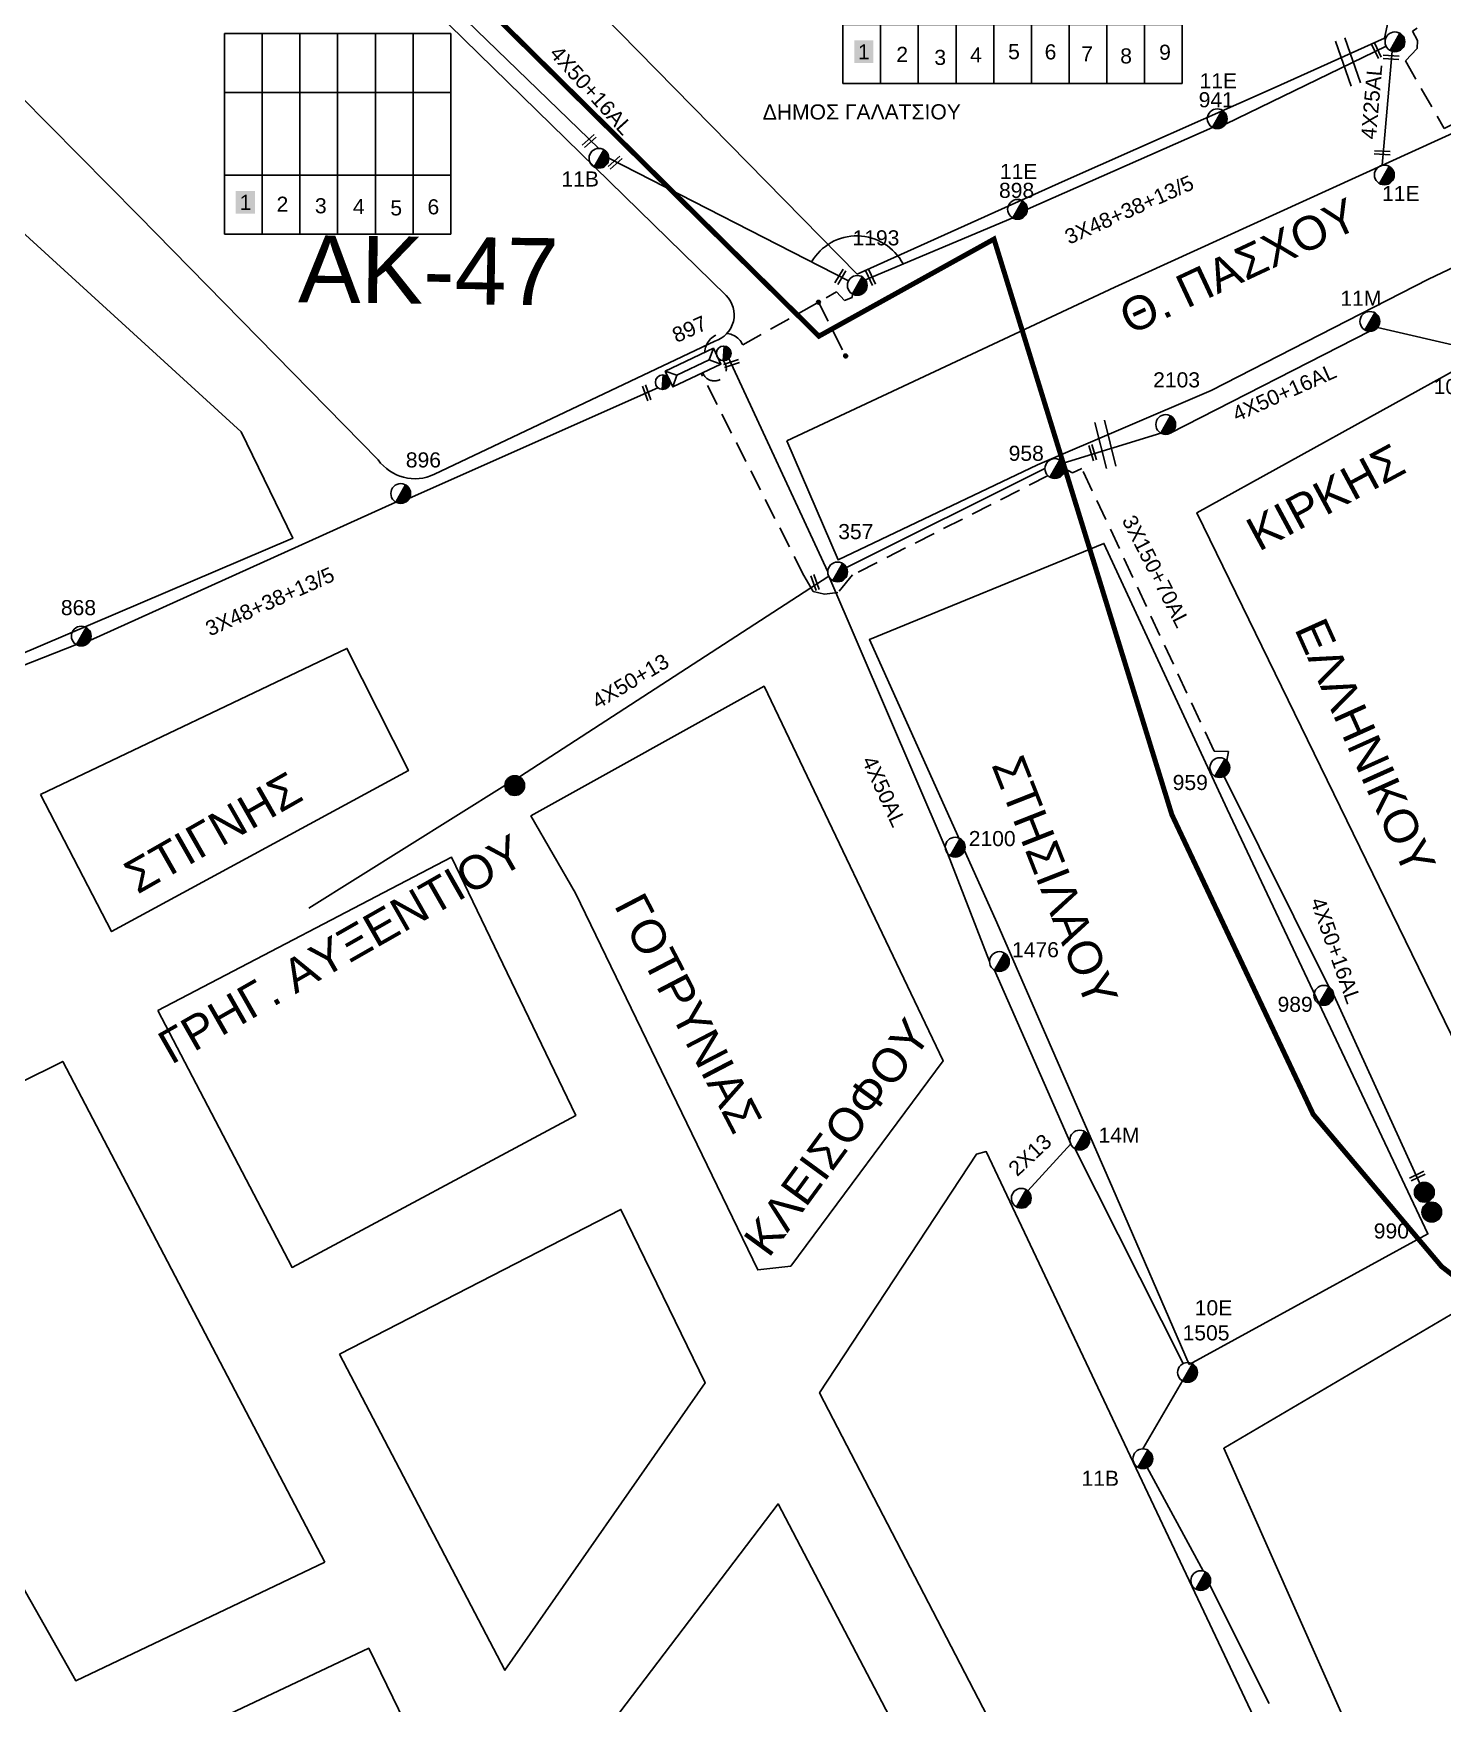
# Model space of a CAD drawing. Header units: millimetres. Extents: x 7657 to 9078, y 851 to 1875.
# Drawn here: x 8397.5 to 8565.7, y 1530.4 to 1729.6 of the extents above; entities that cross this region are included whole.
import ezdxf
from ezdxf.enums import TextEntityAlignment as Align

# ---------------------------------------------------------------- set-up
doc = ezdxf.new("R2010")
doc.units = ezdxf.units.MM
doc.linetypes.add('ACAD_ISO08W100', pattern=[36, 24, -3, 6, -3])
doc.linetypes.add('DASHED', pattern=[19.05, 12.7, -6.35])
for name, color, linetype in [('Eπιγραφές - Σχήματα', 7, 'Continuous'), ('Άγνωστα', 7, 'Continuous'), ('Ασφαλειοκιβώτια Χ.Τ 6 αναχωρήσεων', 7, 'Continuous'), ('Ασφαλειοκιβώτια Χ.Τ 9 αναχωρήσεων', 7, 'Continuous'), ('Γέφυρες Εναέριου Δικτύου', 7, 'Continuous'), ('Γυμνά εναέρια ΧΤ (3Φ)   4x50AL', 7, 'Continuous'), ('Γυμνά εναέρια ΧΤ και ΦΟΠ (3Φ)   4x50+16AL', 7, 'Continuous'), ('Εναέρια παροχή ΧΤ 4x25', 7, 'SYN_LINE'), ('Καλώδια ΧΤ   3x150+70AL', 7, 'DASHED'), ('Καλώδια ΧΤ   3x150AL+50XLPE', 7, 'DASHED'), ('Μηχανική τομή', 7, 'Continuous'), ('Στύλος Ξύλινος', 7, 'Continuous'), ('Στύλος Ξύλινος @ 1', 7, 'Continuous'), ('Στύλος ΦΜ', 7, 'Continuous'), ('Στύλος ΦΜ @ 1', 7, 'Continuous'), ('Συνδέσεις', 7, 'Continuous'), ('Τομή', 7, 'Continuous'), ('Υποσταθμός εναέριος 2 στύλων', 7, 'Continuous'), ('Υποσταθμός πόλεως', 7, 'Continuous'), ('Υπόβαθρο ΔΕΗ', 7, 'Continuous')]:
    doc.layers.add(name, color=color, linetype=linetype)
doc.styles.get("Standard").update_dxf_attribs({"font": 'ARIAL.TTF'})
doc.linetypes.add('SYN_LINE', pattern='A,0.5,-0.0001,["/\\/\\/\\/",Standard,S=0.1,R=0,X=0,Y=-0.05],-0.25', length=0.7501)

# ---------------------------------------------------------------- blocks, each defined once
blk = doc.blocks.new('ΥΠΑΡΧΩΝ ΤΣΙΜΕΝΤΕΝΙΟΣ ΣΤΥΛΟΣ')
at = {"layer": 'Στύλος ΦΜ'}
blk.add_hatch(color=7, dxfattribs=at).paths.add_polyline_path([(-1.29, -2.28, 0.574793), (2.62, 0, 0.268822), (1.3, 2.27)])
at = {"layer": 'Στύλος ΦΜ', "color": 7}
blk.add_line((-1.29, -2.28), (1.3, 2.27), dxfattribs=at)
blk.add_circle((0, 0), 2.62, dxfattribs=at)
at = {"layer": 'Στύλος ΦΜ', "flags": 4}
for tag, p in [('ΑΡΙΘΜΟΣ', (-4.68, 8.05)), ('ΤΥΠΟΣ', (-4.91, 3.03))]:
    blk.add_attdef(tag, p, '', height=4, dxfattribs=at)
blk = doc.blocks.new('ΥΠΑΡΧΩΝ ΞΥΛΙΝΟΣ ΣΤΥΛΟΣ')
at = {"layer": 'Στύλος Ξύλινος'}
h = blk.add_hatch(color=7, dxfattribs=at)
h.paths.add_polyline_path([(-2.62, 0, 0.270008), (-1.29, -2.28), (1.3, 2.27, 0.576266)])
h.paths.add_polyline_path([(-1.29, -2.28, 0.574793), (2.62, 0, 0.268822), (1.3, 2.27)])
at = {"layer": 'Στύλος Ξύλινος', "color": 7}
blk.add_line((-1.29, -2.28), (1.3, 2.27), dxfattribs=at)
blk.add_circle((0, 0), 2.62, dxfattribs=at)
at = {"layer": 'Στύλος Ξύλινος', "flags": 4}
for tag, p in [('ΑΡΙΘΜΟΣ', (-4.91, 8.6)), ('ΤΥΠΟΣ', (-4.85, 3.39))]:
    blk.add_attdef(tag, p, '', height=4, dxfattribs=at)
blk = doc.blocks.new('ΥΠΟΣΤΑΘΜΟΣ ΕΝΑΕΡΙΟΣ ΕΠΙ 2 ΣΤΥΛΩΝ')
at = {"layer": 'Υποσταθμός εναέριος 2 στύλων', "linetype": 'Continuous'}
for points in [[(-11.97, -2.11, 0.574793), (-8.45, -0.07, 0.268822), (-9.64, 1.98)], [(9.68, -2.15, 0.574793), (13.19, -0.1, 0.268822), (12.01, 1.95)]]:
    blk.add_hatch(color=256, dxfattribs=at).paths.add_polyline_path(points)
for p, q in [((-11.97, -2.11), (-9.64, 1.98)), ((9.68, -2.15), (12.01, 1.95))]:
    blk.add_line(p, q, dxfattribs=at)
for centre in [(-10.81, -0.07), (10.84, -0.1)]:
    blk.add_circle(centre, 2.36, dxfattribs=at)
at = {"layer": 'Υποσταθμός πόλεως', "linetype": 'Continuous', "ltscale": 40}
blk.add_lwpolyline([(-8.57, 2.82), (8.57, 2.82), (8.57, -2.82), (-8.57, -2.82)], close=True, dxfattribs=at)
for points in [[(-5.75, 0), (-8.57, 2.82)], [(-8.57, -2.82), (-5.75, 0)], [(-5.75, 0), (5.75, 0)], [(5.75, 0), (8.57, 2.82)], [(8.57, -2.82), (5.75, 0)]]:
    blk.add_lwpolyline(points, dxfattribs=at)
at = {"layer": 'Υποσταθμός εναέριος 2 στύλων', "ltscale": 40, "flags": 1}
for tag, p in [('ΜΕΤΑΣΧΗΜΑΤΙΣΜΟΣ', (14.09, 2.51)), ('ΙΣΧΥΣ', (14.07, -0.28)), ('ΑΡΙΘΜΟΣ', (14.19, -3))]:
    blk.add_attdef(tag, p, '', height=1.8, dxfattribs=at)
blk = doc.blocks.new('ΜΗΧΑΝΙΚΗ ΤΟΜΗ')
at = {"layer": 'Μηχανική τομή', "ltscale": 40}
for p, q in [((-1.89, 0.78), (1.89, 0.78)), ((1.89, 0), (-1.89, 0))]:
    blk.add_line(p, q, dxfattribs=at)
blk = doc.blocks.new('ΤΟΜΗ')
at = {"layer": 'Τομή', "ltscale": 40}
for p, q in [((-5.68, 0), (5.68, 0)), ((5.68, -2.33), (-5.68, -2.33))]:
    blk.add_line(p, q, dxfattribs=at)
blk = doc.blocks.new('ΑΣΦΑΛΕΙΟΚΙΒΩΤΙΟ ΥΠΟΣΤΑΘΜΟΥ 6 ΑΝΑΧΩΡΗΣΕΩΝ')
at = {"layer": 'Ασφαλειοκιβώτια Χ.Τ 6 αναχωρήσεων', "ltscale": 40}
for p, q in [((-23.91, 27), (23.91, 27)), ((-9.83, 27), (-9.83, -27)), ((9.83, 27), (9.83, -27)), ((-23.91, 18), (23.91, 18)), ((-23.91, 9), (23.91, 9)), ((-23.91, 0), (23.91, 0)), ((-23.91, -9), (23.91, -9)), ((-23.91, -18), (23.91, -18))]:
    blk.add_line(p, q, dxfattribs=at)
at = {"layer": 'Ασφαλειοκιβώτια Χ.Τ 6 αναχωρήσεων'}
blk.add_lwpolyline([(-23.91, -27), (23.91, -27), (23.91, 27), (-23.91, 27)], close=True, dxfattribs=at)
for s, p in [('1', (-18.15, 23.4)), ('2', (-18.6, 14.58)), ('3', (-18.97, 5.42)), ('4', (-19.17, -3.64)), ('5', (-19.48, -12.57)), ('6', (-19.22, -21.43))]:
    blk.add_text(s, height=3.6, rotation=270, dxfattribs=at).set_placement(p)
at = {"layer": 'Ασφαλειοκιβώτια Χ.Τ 6 αναχωρήσεων', "ltscale": 40}
for tag, height, p in [('ΟΝΟΜΑ', 5, (-0.27, 31.68)), ('ΚΕΙΜΕΝΟ 1', 2, (16.95, 22.41)), ('ΚΕΙΜΕΝΟ 2', 2, (16.95, 13.71)), ('ΚΕΙΜΕΝΟ 3', 2, (16.95, 4.31)), ('ΚΕΙΜΕΝΟ 4', 2, (16.95, -4.67)), ('ΚΕΙΜΕΝΟ 5', 2, (16.95, -13.51)), ('ΚΕΙΜΕΝΟ 6', 2, (16.95, -22.43)), ('ΣΧ', 2, (-0.21, -29.21))]:
    blk.add_attdef(tag, text='', height=height, dxfattribs=at).set_placement(p, align=Align.MIDDLE_CENTER)
blk = doc.blocks.new('_ΣΥΝΔΕΣΗ')
at = {"layer": 'Συνδέσεις', "linetype": 'SYN_LINE', "ltscale": 40}
blk.add_hatch(color=256, dxfattribs=at).paths.add_polyline_path([(0.5, -0.01, 1), (-0.5, -0.01, 1)])
at = {"layer": 'Συνδέσεις'}
blk.add_circle((0, -0.01), 0.5, dxfattribs=at)
blk = doc.blocks.new('ΑΣΦΑΛΕΙΟΚΙΒΩΤΙΟ ΥΠΟΣΤΑΘΜΟΥ 9 ΑΝΑΧΩΡΗΣΕΩΝ')
at = {"layer": 'Ασφαλειοκιβώτια Χ.Τ 9 αναχωρήσεων', "ltscale": 40}
for p, q in [((-23.8, 40.36), (24.02, 40.36)), ((-9.72, 40.36), (-9.72, -40.64)), ((9.94, 40.36), (9.94, -40.64)), ((-23.8, 31.36), (24.02, 31.36)), ((-23.8, 22.36), (24.02, 22.36)), ((-23.8, 13.36), (24.02, 13.36)), ((-23.8, 4.36), (24.02, 4.36)), ((-23.8, -4.64), (24.02, -4.64)), ((-23.8, -13.64), (24.02, -13.64)), ((-23.8, -22.64), (24.02, -22.64)), ((-23.8, -31.64), (24.02, -31.64))]:
    blk.add_line(p, q, dxfattribs=at)
at = {"layer": 'Ασφαλειοκιβώτια Χ.Τ 9 αναχωρήσεων'}
blk.add_lwpolyline([(-23.8, -40.64), (24.02, -40.64), (24.02, 40.36), (-23.8, 40.36)], close=True, dxfattribs=at)
for s, p in [('1', (-18.04, 36.75)), ('2', (-18.65, 27.6)), ('3', (-19.37, 18.53)), ('4', (-18.78, 10)), ('5', (-18, 0.93)), ('6', (-18.05, -7.79)), ('7', (-18.54, -16.51)), ('8', (-19.02, -25.82)), ('9', (-18.14, -35.11))]:
    blk.add_text(s, height=3.6, rotation=270, dxfattribs=at).set_placement(p)
at = {"layer": 'Ασφαλειοκιβώτια Χ.Τ 9 αναχωρήσεων', "ltscale": 40}
for tag, height, p in [('ΟΝΟΜΑ', 5, (-0.16, 44.31)), ('ΚΕΙΜΕΝΟ 1', 2, (17.06, 35.59)), ('ΚΕΙΜΕΝΟ 2', 2, (17.06, 26.88)), ('ΚΕΙΜΕΝΟ 3', 2, (17.06, 17.69)), ('ΚΕΙΜΕΝΟ 4', 2, (17.06, 8.71)), ('ΚΕΙΜΕΝΟ 5', 2, (17.06, -0.13)), ('ΚΕΙΜΕΝΟ 6', 2, (17.06, -9.05)), ('ΚΕΙΜΕΝΟ 7', 2, (17.06, -18.13)), ('ΚΕΙΜΕΝΟ 8', 2, (17.06, -26.85)), ('ΚΕΙΜΕΝΟ 9', 2, (17.06, -35.99)), ('ΣΧ', 2, (-0.1, -42.64))]:
    blk.add_attdef(tag, text='', height=height, dxfattribs=at).set_placement(p, align=Align.MIDDLE_CENTER)

msp = doc.modelspace()

# ---------------------------------------------------------------- hatches: boundary and pattern name
at = {"layer": 'Ασφαλειοκιβώτια Χ.Τ 6 αναχωρήσεων'}
h = msp.add_hatch(color=30, dxfattribs=at)
h.dxf.hatch_style = 1
h.paths.add_polyline_path([(8421.69, 1708.1), (8423.99, 1708.1), (8423.99, 1710.81), (8421.69, 1710.81)])
h = msp.add_hatch(color=85, dxfattribs=at)
h.dxf.hatch_style = 1
h.paths.add_polyline_path([(8421.69, 1708.1), (8423.99, 1708.1), (8423.99, 1710.81), (8421.69, 1710.81)])
h = msp.add_hatch(color=151, dxfattribs=at)
h.dxf.hatch_style = 1
h.paths.add_polyline_path([(8421.69, 1708.1), (8423.99, 1708.1), (8423.99, 1710.81), (8421.69, 1710.81)])
h = msp.add_hatch(color=27, dxfattribs=at)
h.dxf.hatch_style = 1
h.paths.add_polyline_path([(8421.69, 1708.1), (8423.99, 1708.1), (8423.99, 1710.81), (8421.69, 1710.81)])
h = msp.add_hatch(color=6, dxfattribs=at)
h.dxf.hatch_style = 1
h.paths.add_polyline_path([(8421.69, 1708.1), (8423.99, 1708.1), (8423.99, 1710.81), (8421.69, 1710.81)])
at = {"layer": 'Ασφαλειοκιβώτια Χ.Τ 9 αναχωρήσεων'}
h = msp.add_hatch(color=151, dxfattribs=at)
h.dxf.hatch_style = 1
h.paths.add_polyline_path([(8495.46, 1726.05), (8497.76, 1726.05), (8497.76, 1728.76), (8495.46, 1728.76)])
h = msp.add_hatch(color=6, dxfattribs=at)
h.dxf.hatch_style = 1
h.paths.add_polyline_path([(8495.46, 1726.05), (8497.76, 1726.05), (8497.76, 1728.76), (8495.46, 1728.76)])
h = msp.add_hatch(color=5, dxfattribs=at)
h.dxf.hatch_style = 1
h.paths.add_polyline_path([(8495.46, 1726.05), (8497.76, 1726.05), (8497.76, 1728.76), (8495.46, 1728.76)])
h = msp.add_hatch(color=27, dxfattribs=at)
h.dxf.hatch_style = 1
h.paths.add_polyline_path([(8495.46, 1726.05), (8497.76, 1726.05), (8497.76, 1728.76), (8495.46, 1728.76)])
h = msp.add_hatch(color=85, dxfattribs=at)
h.dxf.hatch_style = 1
h.paths.add_polyline_path([(8495.46, 1726.05), (8497.76, 1726.05), (8497.76, 1728.76), (8495.46, 1728.76)])
h = msp.add_hatch(color=2, dxfattribs=at)
h.dxf.hatch_style = 1
h.paths.add_polyline_path([(8495.46, 1726.05), (8497.76, 1726.05), (8497.76, 1728.76), (8495.46, 1728.76)])

# ---------------------------------------------------------------- linework, layer by layer
at = {"layer": 'Άγνωστα', "color": 30, "ltscale": 0.2}
for points in [[(8539.76, 1718.77), (8558.91, 1728.08)], [(8516.13, 1708.61), (8538.19, 1718.39)], [(8496.8, 1700.21), (8514.37, 1707.59)]]:
    msp.add_lwpolyline(points, dxfattribs=at)
at = {"layer": 'Άγνωστα', "color": 30, "linetype": 'DASHED', "ltscale": 0.2}
for points in [[(8482.17, 1692.43), (8493.37, 1698.75), (8494.31, 1697.74), (8495.21, 1698.1), (8495.25, 1698.51)], [(8491.2, 1697.52), (8494.44, 1691.12)]]:
    msp.add_lwpolyline(points, dxfattribs=at)
at = {"layer": 'Άγνωστα', "color": 0, "ltscale": 0.2}
for points in [[(8442.4, 1674.15), (8472.05, 1687.33)], [(8404.29, 1657.16), (8440.78, 1673.69)], [(8455.55, 1640.9), (8492.42, 1664.86)], [(8380.32, 1647.91), (8402.67, 1656.68)], [(8430.42, 1625.24), (8453.79, 1639.87)]]:
    msp.add_lwpolyline(points, dxfattribs=at)
at = {"layer": 'Άγνωστα', "color": 6, "ltscale": 0.2}
msp.add_lwpolyline([(8521.29, 1597.12), (8516.19, 1591.51)], dxfattribs=at)
at = {"layer": 'Άγνωστα', "color": 30, "linetype": 'DASHED', "ltscale": 0.2}
msp.add_arc((8480, 1691.47), 2.37, 23.8664, 178.1981, dxfattribs=at)
at = {"layer": 'Γέφυρες Εναέριου Δικτύου'}
msp.add_lwpolyline([(8490.37, 1702.33, -0.592151), (8501.29, 1702.09, -1331.68539)], format="xyb", dxfattribs=at)
at = {"layer": 'Γυμνά εναέρια ΧΤ (3Φ)   4x50AL', "color": 6, "ltscale": 0.2}
for points in [[(8480.51, 1690.81), (8492.3, 1665.36)], [(8492.42, 1664.86), (8506.33, 1632.53)], [(8506.33, 1632.53), (8511.61, 1618.88)], [(8512.21, 1617.86), (8521.29, 1597.12)], [(8521.79, 1596.57), (8534.7, 1570.92)], [(8534.65, 1568.85), (8529.9, 1560.75)], [(8530.4, 1558.51), (8537.08, 1546.18)], [(8537.87, 1544.55), (8544.96, 1530.36)]]:
    msp.add_lwpolyline(points, dxfattribs=at)
at = {"layer": 'Γυμνά εναέρια ΧΤ και ΦΟΠ (3Φ)   4x50+16AL', "color": 30, "ltscale": 0.2}
for points in [[(8440.69, 1739.39), (8465.01, 1715.88)], [(8466.18, 1714.7), (8494.78, 1700.07)]]:
    msp.add_lwpolyline(points, dxfattribs=at)
at = {"layer": 'Γυμνά εναέρια ΧΤ και ΦΟΠ (3Φ)   4x50+16AL', "color": 2, "ltscale": 0.2}
for points in [[(8556.98, 1694.06), (8533.17, 1681.89)], [(8568.38, 1692.09), (8557.89, 1694.5)], [(8532.05, 1681.91), (8520.41, 1678.32)]]:
    msp.add_lwpolyline(points, dxfattribs=at)
at = {"layer": 'Γυμνά εναέρια ΧΤ και ΦΟΠ (3Φ)   4x50+16AL', "color": 6, "ltscale": 0.2}
msp.add_lwpolyline([(8518.22, 1677.69), (8494.54, 1665.89)], dxfattribs=at)
at = {"layer": 'Γυμνά εναέρια ΧΤ και ΦΟΠ (3Φ)   4x50+16AL', "color": 85, "ltscale": 0.2}
for points in [[(8552.08, 1615.87), (8539.6, 1640.95)], [(8562.94, 1592.41), (8552.67, 1614.85)]]:
    msp.add_lwpolyline(points, dxfattribs=at)
at = {"layer": 'Εναέρια παροχή ΧΤ 4x25', "color": 151, "linetype": 'Continuous', "ltscale": 0.2}
msp.add_lwpolyline([(8559.64, 1727.46), (8558.46, 1713.86)], dxfattribs=at)
at = {"layer": 'Καλώδια ΧΤ   3x150+70AL', "color": 85, "ltscale": 0.2}
for points in [[(8518.59, 1676.84), (8495.28, 1665.01), (8493.51, 1662.89), (8491.92, 1662.71), (8490.56, 1663.02), (8489.45, 1664.94), (8477.22, 1689.04)], [(8539.9, 1642.85), (8540.13, 1643.95), (8538.39, 1643.98), (8522.63, 1677.7), (8521.52, 1677.17), (8520.57, 1677.69)]]:
    msp.add_lwpolyline(points, dxfattribs=at)
msp.add_arc((8478.77, 1689.58), 1.44, 198.128, 42.5849, dxfattribs=at)
at = {"layer": 'Καλώδια ΧΤ   3x150AL+50XLPE', "color": 2, "ltscale": 0.2}
msp.add_lwpolyline([(8572.23, 1736.42), (8562.06, 1729.85), (8562.65, 1728.75), (8562.63, 1727.78), (8561.23, 1726.34), (8565.83, 1718.26), (8569.06, 1719.8), (8583.31, 1713.35), (8584.29, 1710.49), (8585.3, 1710.24), (8584.75, 1708.82)], dxfattribs=at)
at = {"layer": 'Υπόβαθρο ΔΕΗ', "color": 1, "linetype": 'ACAD_ISO08W100', "ltscale": 0.4, "const_width": 0.6, "flags": 128}
msp.add_lwpolyline([(8282.52, 1743.31), (8382.91, 1799.35), (8384.97, 1798.86), (8426.02, 1757.92), (8491.26, 1693.48), (8512.14, 1705.06), (8533.36, 1636.4), (8550.22, 1600.66), (8565.53, 1582.51), (8583.11, 1568.8), (8608.29, 1550.66), (8596.12, 1477.76), (8631.51, 1425.84), (8641.14, 1419.18), (8666.37, 1417.22), (8692.34, 1412.98), (8718.45, 1404.44), (8740.41, 1394.67), (8764.37, 1383.62), (8795.6, 1366.9), (8812.52, 1355.17), (8826.52, 1342.5)], dxfattribs=at)
at = {"layer": 'Υπόβαθρο ΔΕΗ', "ltscale": 0.2}
msp.add_lwpolyline([(8349.25, 1779.21), (8377.75, 1792.38, -0.267284), (8384.56, 1791.76), (8480.17, 1698.34, -0.572406), (8478.82, 1692.9), (8445.38, 1677, -0.363435), (8438.67, 1678.73), (8410.08, 1707.86), (8378.17, 1740.13), (8360.79, 1757.36), (8347.78, 1770.37, -0.436583), (8349.25, 1779.21, 30.578952)], format="xyb", dxfattribs=at)
for points in [[(8495.83, 1700.89), (8520.63, 1712.03), (8545.56, 1723.11), (8558.71, 1729.04), (8560.25, 1736.09), (8539.52, 1757.51), (8530.59, 1766.86), (8462.76, 1739.84), (8463.12, 1734.19), (8495.83, 1700.89)], [(8358.15, 1705.61), (8380.98, 1719.82), (8422.33, 1682.08), (8428.49, 1669.38), (8389.4, 1652.71), (8358.15, 1705.61)], [(8487.44, 1680.98), (8493.54, 1666.78), (8517.35, 1678.14), (8538.04, 1687.01), (8563.99, 1700.27), (8583.16, 1709.38), (8581.64, 1712.57), (8568.73, 1718.54), (8526.54, 1699.34), (8487.44, 1680.98)], [(8575.98, 1591.1), (8588.81, 1598.77), (8608.19, 1613.66), (8583, 1663.27), (8569.16, 1690.53), (8536.34, 1672.39), (8575.98, 1591.1)], [(8535.41, 1570.81), (8563.9, 1586.38), (8539.97, 1637.04), (8525.26, 1668.76), (8497.28, 1657.28), (8512.47, 1623.55), (8526.33, 1591.8), (8535.41, 1570.81)], [(8398.4, 1638.8), (8434.94, 1656.23), (8442.29, 1641.65), (8406.86, 1622.46), (8398.4, 1638.8)], [(8487.92, 1582.56), (8506.07, 1607.05), (8484.71, 1651.71), (8456.9, 1636.25), (8462.21, 1627.05), (8483.95, 1582.1), (8487.92, 1582.56)], [(8412.38, 1613.04), (8447.41, 1631.34), (8462.25, 1600.53), (8428.41, 1582.39), (8412.38, 1613.04)], [(8432.32, 1547.25), (8402.6, 1533.09), (8369.61, 1591.37), (8401.04, 1606.96), (8432.32, 1547.25)], [(8520.55, 1511.13), (8544.89, 1525.04), (8511.21, 1596.21), (8510.04, 1595.91), (8491.34, 1567.45), (8520.55, 1511.13)], [(8434.07, 1572.05), (8467.64, 1589.31), (8477.68, 1568.62), (8453.8, 1534.35), (8434.07, 1572.05)], [(8571.25, 1489.42), (8539.55, 1560.83), (8568.62, 1577.93), (8577.71, 1560.76), (8588.57, 1538.64), (8571.25, 1489.42)], [(8461.46, 1521.4), (8486.39, 1554.19), (8511.6, 1506.04), (8479.92, 1487.23), (8461.46, 1521.4)], [(8362.94, 1481.76), (8354.18, 1497.61), (8437.55, 1536.96), (8449.65, 1512.13)]]:
    msp.add_lwpolyline(points, dxfattribs=at)

# ---------------------------------------------------------------- block references
at = {"layer": 'Ασφαλειοκιβώτια Χ.Τ 6 αναχωρήσεων', "xscale": 0.5, "yscale": 0.5, "zscale": 0.5, "rotation": 90}
msp.add_blockref('ΑΣΦΑΛΕΙΟΚΙΒΩΤΙΟ ΥΠΟΣΤΑΘΜΟΥ 6 ΑΝΑΧΩΡΗΣΕΩΝ', (8433.84, 1717.62), dxfattribs=at)
at = {"layer": 'Ασφαλειοκιβώτια Χ.Τ 9 αναχωρήσεων'}
ref = msp.add_blockref('ΑΣΦΑΛΕΙΟΚΙΒΩΤΙΟ ΥΠΟΣΤΑΘΜΟΥ 9 ΑΝΑΧΩΡΗΣΕΩΝ', (8514.29, 1735.52), dxfattribs=dict(at, xscale=0.5, yscale=0.5, zscale=0.5, rotation=90))
ref.add_attrib('ΚΕΙΜΕΝΟ 2', '22', dxfattribs={"ltscale": 40, "height": 1, "rotation": 90}).set_placement((8500.85, 1744.05), align=Align.MIDDLE_CENTER)
ref.add_attrib('ΚΕΙΜΕΝΟ 1', '283', dxfattribs={"ltscale": 40, "height": 1, "rotation": 90}).set_placement((8496.49, 1744.05), align=Align.MIDDLE_CENTER)
ref.add_attrib('ΚΕΙΜΕΝΟ 3', '121', dxfattribs={"ltscale": 40, "height": 1, "rotation": 90}).set_placement((8505.44, 1744.05), align=Align.MIDDLE_CENTER)
ref.add_attrib('ΚΕΙΜΕΝΟ 4', '77', dxfattribs={"ltscale": 40, "height": 1, "rotation": 90}).set_placement((8509.93, 1744.05), align=Align.MIDDLE_CENTER)
ref.add_attrib('ΚΕΙΜΕΝΟ 5', '47', dxfattribs={"ltscale": 40, "height": 1, "rotation": 90}).set_placement((8514.35, 1744.05), align=Align.MIDDLE_CENTER)
ref.add_attrib('ΚΕΙΜΕΝΟ 6', '102', dxfattribs={"ltscale": 40, "height": 1, "rotation": 90}).set_placement((8518.81, 1744.05), align=Align.MIDDLE_CENTER)
at = {"layer": 'Μηχανική τομή'}
for p, xscale, yscale, zscale, rotation in [((8557.94, 1727.61), 0.4999999999999997, 0.4999999999999997, 0.4999999999999997, 115.5256000198183), ((8559.52, 1726.94), 0.4999999999999997, 0.4999999999999997, 0.4999999999999997, 176.5305160902685), ((8463.98, 1716.6), 0.4999999999999996, 0.4999999999999996, 0.4999999999999996, 41.33114573219162), ((8558.47, 1715.55), 0.4999999999999997, 0.4999999999999997, 0.4999999999999997, 176.5305160902685), ((8467.07, 1714.04), 0.4999999999999996, 0.4999999999999996, 0.4999999999999996, 41.33114573219162), ((8493.98, 1700.45), 0.4999999999999997, 0.4999999999999997, 0.4999999999999997, 58.86284522627356), ((8497.61, 1700.55), 0.4999999999999997, 0.4999999999999997, 0.4999999999999997, 115.5256000198183), ((8480.77, 1690.4), 0.4999999999999994, 0.4999999999999994, 0.4999999999999994, 198.6957875255805), ((8470.88, 1686.77), 0.4999999999999996, 0.4999999999999996, 0.4999999999999996, 110.0538829800336), ((8523.73, 1679.52), 0.4999999999999998, 0.4999999999999998, 0.4999999999999998, 287.0170341268222), ((8490.97, 1664.16), 0.4999999999999994, 0.4999999999999994, 0.4999999999999994, 110.5773264335817), ((8562.57, 1593.47), 0.4999999999999998, 0.4999999999999998, 0.4999999999999998, 206.0977308512387)]:
    msp.add_blockref('ΜΗΧΑΝΙΚΗ ΤΟΜΗ', p, dxfattribs=dict(at, xscale=xscale, yscale=yscale, zscale=zscale, rotation=rotation))
at = {"layer": 'Στύλος Ξύλινος @ 1', "ltscale": 40, "xscale": 0.4499999999998181, "yscale": 0.4499999999998181, "zscale": 0.4499999999998181}
for p in [(8454.96, 1639.87), (8563.48, 1591.36)]:
    msp.add_blockref('ΥΠΑΡΧΩΝ ΞΥΛΙΝΟΣ ΣΤΥΛΟΣ', p, dxfattribs=at)
at = {"layer": 'Στύλος Ξύλινος @ 1', "ltscale": 40}
ref = msp.add_blockref('ΥΠΑΡΧΩΝ ΞΥΛΙΝΟΣ ΣΤΥΛΟΣ', (8564.37, 1589), dxfattribs=dict(at, xscale=0.4499999999998181, yscale=0.4499999999998181, zscale=0.4499999999998181))
ref.add_attrib('ΤΥΠΟΣ', '990', (8557.45, 1585.84), dxfattribs={"layer": 'Στύλος Ξύλινος', "height": 1.8, "flags": 4})
at = {"layer": 'Στύλος ΦΜ @ 1', "ltscale": 40}
ref = msp.add_blockref('ΥΠΑΡΧΩΝ ΤΣΙΜΕΝΤΕΝΙΟΣ ΣΤΥΛΟΣ', (8559.97, 1728.59), dxfattribs=dict(at, xscale=0.4499999999998181, yscale=0.4499999999998181, zscale=0.4499999999998181))
ref.add_attrib('ΤΥΠΟΣ', '942', (8553.81, 1730.79), dxfattribs={"layer": 'Στύλος ΦΜ', "height": 1.8, "flags": 4})
at = {"layer": 'Στύλος ΦΜ @ 1', "ltscale": 40, "xscale": 0.4499999999998181, "yscale": 0.4499999999998181, "zscale": 0.4499999999998181}
for p, values in [((8538.77, 1719.42), {'ΤΥΠΟΣ': '941', 'ΑΡΙΘΜΟΣ': '11E'}), ((8514.95, 1708.61), {'ΤΥΠΟΣ': '898', 'ΑΡΙΘΜΟΣ': '11E'})]:
    msp.add_blockref('ΥΠΑΡΧΩΝ ΤΣΙΜΕΝΤΕΝΙΟΣ ΣΤΥΛΟΣ', p, dxfattribs=at).add_auto_attribs(values)
at = {"layer": 'Στύλος ΦΜ @ 1', "ltscale": 40}
ref = msp.add_blockref('ΥΠΑΡΧΩΝ ΤΣΙΜΕΝΤΕΝΙΟΣ ΣΤΥΛΟΣ', (8465.01, 1714.7), dxfattribs=dict(at, xscale=0.4499999999998181, yscale=0.4499999999998181, zscale=0.4499999999998181))
ref.add_attrib('ΤΥΠΟΣ', '11B', (8460.54, 1711.33), dxfattribs={"layer": 'Στύλος ΦΜ', "height": 1.8, "flags": 4})
ref = msp.add_blockref('ΥΠΑΡΧΩΝ ΤΣΙΜΕΝΤΕΝΙΟΣ ΣΤΥΛΟΣ', (8558.71, 1712.71), dxfattribs=dict(at, xscale=0.4499999999998181, yscale=0.4499999999998181, zscale=0.4499999999998181))
ref.add_attrib('ΤΥΠΟΣ', '11E', (8558.44, 1709.59), dxfattribs={"layer": 'Στύλος ΦΜ', "height": 1.8, "flags": 4})
ref = msp.add_blockref('ΥΠΑΡΧΩΝ ΤΣΙΜΕΝΤΕΝΙΟΣ ΣΤΥΛΟΣ', (8495.83, 1699.54), dxfattribs=dict(at, xscale=0.4499999999998181, yscale=0.4499999999998181, zscale=0.4499999999998181))
ref.add_attrib('ΤΥΠΟΣ', '1193', (8495.26, 1704.31), dxfattribs={"layer": 'Στύλος ΦΜ', "height": 1.8, "flags": 4})
ref = msp.add_blockref('ΥΠΑΡΧΩΝ ΤΣΙΜΕΝΤΕΝΙΟΣ ΣΤΥΛΟΣ', (8556.98, 1695.24), dxfattribs=dict(at, xscale=0.4499999999998181, yscale=0.4499999999998181, zscale=0.4499999999998181))
ref.add_attrib('ΤΥΠΟΣ', '11M', (8553.47, 1697.1), dxfattribs={"layer": 'Στύλος ΦΜ', "height": 1.8, "flags": 4})
ref = msp.add_blockref('ΥΠΑΡΧΩΝ ΤΣΙΜΕΝΤΕΝΙΟΣ ΣΤΥΛΟΣ', (8569.41, 1691.51), dxfattribs=dict(at, xscale=0.4499999999998181, yscale=0.4499999999998181, zscale=0.4499999999998181))
ref.add_attrib('ΤΥΠΟΣ', '1009', (8564.59, 1686.57), dxfattribs={"layer": 'Στύλος ΦΜ', "height": 1.8, "flags": 4})
ref = msp.add_blockref('ΥΠΑΡΧΩΝ ΤΣΙΜΕΝΤΕΝΙΟΣ ΣΤΥΛΟΣ', (8532.63, 1682.94), dxfattribs=dict(at, xscale=0.4499999999998181, yscale=0.4499999999998181, zscale=0.4499999999998181))
ref.add_attrib('ΤΥΠΟΣ', '2103', (8531.13, 1687.37), dxfattribs={"layer": 'Στύλος ΦΜ', "height": 1.8, "flags": 4})
ref = msp.add_blockref('ΥΠΑΡΧΩΝ ΤΣΙΜΕΝΤΕΝΙΟΣ ΣΤΥΛΟΣ', (8441.36, 1674.71), dxfattribs=dict(at, xscale=0.4499999999998181, yscale=0.4499999999998181, zscale=0.4499999999998181))
ref.add_attrib('ΤΥΠΟΣ', '896', (8441.97, 1677.82), dxfattribs={"layer": 'Στύλος ΦΜ', "height": 1.8, "flags": 4})
ref = msp.add_blockref('ΥΠΑΡΧΩΝ ΤΣΙΜΕΝΤΕΝΙΟΣ ΣΤΥΛΟΣ', (8519.4, 1677.69), dxfattribs=dict(at, xscale=0.4499999999998181, yscale=0.4499999999998181, zscale=0.4499999999998181))
ref.add_attrib('ΤΥΠΟΣ', '958', (8513.89, 1678.61), dxfattribs={"layer": 'Στύλος ΦΜ', "height": 1.8, "flags": 4})
ref = msp.add_blockref('ΥΠΑΡΧΩΝ ΤΣΙΜΕΝΤΕΝΙΟΣ ΣΤΥΛΟΣ', (8493.48, 1665.36), dxfattribs=dict(at, xscale=0.4499999999998181, yscale=0.4499999999998181, zscale=0.4499999999998181))
ref.add_attrib('ΤΥΠΟΣ', '357', (8493.56, 1669.27), dxfattribs={"layer": 'Στύλος ΦΜ', "height": 1.8, "flags": 4})
ref = msp.add_blockref('ΥΠΑΡΧΩΝ ΤΣΙΜΕΝΤΕΝΙΟΣ ΣΤΥΛΟΣ', (8403.25, 1657.71), dxfattribs=dict(at, xscale=0.4499999999998181, yscale=0.4499999999998181, zscale=0.4499999999998181))
ref.add_attrib('ΤΥΠΟΣ', '868', (8400.82, 1660.2), dxfattribs={"layer": 'Στύλος ΦΜ', "height": 1.8, "flags": 4})
ref = msp.add_blockref('ΥΠΑΡΧΩΝ ΤΣΙΜΕΝΤΕΝΙΟΣ ΣΤΥΛΟΣ', (8539.08, 1642.01), dxfattribs=dict(at, xscale=0.4499999999998181, yscale=0.4499999999998181, zscale=0.4499999999998181))
ref.add_attrib('ΤΥΠΟΣ', '959', (8533.46, 1639.34), dxfattribs={"layer": 'Στύλος ΦΜ', "height": 1.8, "flags": 4})
ref = msp.add_blockref('ΥΠΑΡΧΩΝ ΤΣΙΜΕΝΤΕΝΙΟΣ ΣΤΥΛΟΣ', (8507.51, 1632.53), dxfattribs=dict(at, xscale=0.4499999999998181, yscale=0.4499999999998181, zscale=0.4499999999998181))
ref.add_attrib('ΤΥΠΟΣ', '2100', (8509.13, 1632.65), dxfattribs={"layer": 'Στύλος ΦΜ', "height": 1.8, "flags": 4})
ref = msp.add_blockref('ΥΠΑΡΧΩΝ ΤΣΙΜΕΝΤΕΝΙΟΣ ΣΤΥΛΟΣ', (8512.79, 1618.88), dxfattribs=dict(at, xscale=0.4499999999998181, yscale=0.4499999999998181, zscale=0.4499999999998181))
ref.add_attrib('ΤΥΠΟΣ', '1476', (8514.29, 1619.39), dxfattribs={"layer": 'Στύλος ΦΜ', "height": 1.8, "flags": 4})
ref = msp.add_blockref('ΥΠΑΡΧΩΝ ΤΣΙΜΕΝΤΕΝΙΟΣ ΣΤΥΛΟΣ', (8551.49, 1614.85), dxfattribs=dict(at, xscale=0.4499999999998181, yscale=0.4499999999998181, zscale=0.4499999999998181))
ref.add_attrib('ΤΥΠΟΣ', '989', (8545.97, 1612.88), dxfattribs={"layer": 'Στύλος ΦΜ', "height": 1.8, "flags": 4})
ref = msp.add_blockref('ΥΠΑΡΧΩΝ ΤΣΙΜΕΝΤΕΝΙΟΣ ΣΤΥΛΟΣ', (8522.37, 1597.59), dxfattribs=dict(at, xscale=0.4499999999998181, yscale=0.4499999999998181, zscale=0.4499999999998181))
ref.add_attrib('ΤΥΠΟΣ', '14M', (8524.61, 1597.28), dxfattribs={"layer": 'Στύλος ΦΜ', "height": 1.8, "flags": 4})
at = {"layer": 'Στύλος ΦΜ @ 1', "ltscale": 40, "xscale": 0.4499999999998181, "yscale": 0.4499999999998181, "zscale": 0.4499999999998181}
for p in [(8515.4, 1590.64), (8536.8, 1545.04)]:
    msp.add_blockref('ΥΠΑΡΧΩΝ ΤΣΙΜΕΝΤΕΝΙΟΣ ΣΤΥΛΟΣ', p, dxfattribs=at)
at = {"layer": 'Στύλος ΦΜ @ 1', "ltscale": 40}
ref = msp.add_blockref('ΥΠΑΡΧΩΝ ΤΣΙΜΕΝΤΕΝΙΟΣ ΣΤΥΛΟΣ', (8535.23, 1569.87), dxfattribs=dict(at, xscale=0.4499999999998181, yscale=0.4499999999998181, zscale=0.4499999999998181))
ref.add_attrib('ΤΥΠΟΣ', '10E', (8536.09, 1576.68), dxfattribs={"layer": 'Στύλος ΦΜ', "height": 1.8, "flags": 4})
ref.add_attrib('ΑΡΙΘΜΟΣ', '1505', (8534.64, 1573.69), dxfattribs={"layer": 'Στύλος ΦΜ', "height": 1.8, "flags": 4})
ref = msp.add_blockref('ΥΠΑΡΧΩΝ ΤΣΙΜΕΝΤΕΝΙΟΣ ΣΤΥΛΟΣ', (8529.9, 1559.57), dxfattribs=dict(at, xscale=0.4499999999998181, yscale=0.4499999999998181, zscale=0.4499999999998181))
ref.add_attrib('ΤΥΠΟΣ', '11B', (8522.58, 1556.34), dxfattribs={"layer": 'Στύλος ΦΜ', "height": 1.8, "flags": 4})
at = {"layer": 'Συνδέσεις', "xscale": 0.4499999999998181, "yscale": 0.4499999999998181, "zscale": 0.4499999999998181}
for p in [(8491.2, 1697.53), (8494.44, 1691.12)]:
    msp.add_blockref('_ΣΥΝΔΕΣΗ', p, dxfattribs=at)
at = {"layer": 'Τομή', "xscale": 0.4999999999999999, "yscale": 0.4999999999999999, "zscale": 0.4999999999999999}
for p, rotation in [((8553.83, 1725.99), 109.2766051965222), ((8524.87, 1680.44), 103.8874254840099)]:
    msp.add_blockref('ΤΟΜΗ', p, dxfattribs=dict(at, rotation=rotation))
at = {"layer": 'Υποσταθμός εναέριος 2 στύλων', "xscale": 0.3712500000000002, "yscale": 0.3712500000000002, "zscale": 0.3712500000000002, "rotation": 25.3647100342206}
msp.add_blockref('ΥΠΟΣΤΑΘΜΟΣ ΕΝΑΕΡΙΟΣ ΕΠΙ 2 ΣΤΥΛΩΝ', (8476.24, 1689.73), dxfattribs=at)

# ---------------------------------------------------------------- texts
at = {"layer": 'Eπιγραφές - Σχήματα', "color": 1, "insert": (8484.55, 1721.12), "char_height": 1.8, "attachment_point": 1, "rotation": 0.062}
msp.add_mtext_dynamic_manual_height_columns('ΔΗΜΟΣ ΓΑΛΑΤΣΙΟΥ', width=26.2244, gutter_width=12.5, heights=[0], dxfattribs=at)
at = {"layer": 'Eπιγραφές - Σχήματα', "char_height": 1.8, "attachment_point": 1}
for s, insert, rotation in [('3X48+38+13/5', (8520.37, 1706.02), 24.0896), ('897', (8473.53, 1694.29), 24.0896), ('3X48+38+13/5', (8417.85, 1659.29), 24.0896), ('4X50+13', (8463.95, 1650.5), 30.9292), ('2X13', (8513.67, 1594.46), 43.3065)]:
    msp.add_mtext_dynamic_manual_height_columns(s, width=11.4428, gutter_width=12.5, heights=[0], dxfattribs=dict(at, insert=insert, rotation=rotation))
at = {"layer": 'Eπιγραφές - Σχήματα', "attachment_point": 1}
for s, insert, char_height, width, rotation in [('Θ. ΠΑΣΧΟΥ', (8526.68, 1697.21), 4, 40.8874, 25.0768), ('ΑΚ-47', (8429.21, 1705.53), 8, 40.8874, 359.3062), ('ΚΙΡΚΗΣ', (8541.83, 1671.26), 4, 40.8874, 28.2759), ('ΕΛΛΗΝΙΚΟΥ', (8551.58, 1660.22), 4, 40.8874, 294.2066), ('ΣΤΗΣΙΛΑΟΥ', (8515.52, 1643.83), 4, 40.8874, 291.4756), ('ΣΤΙΓΝΗΣ', (8407.97, 1630.32), 4, 40.8874, 29.6983), ('ΓΡΗΓ. ΑΥΞΕΝΤΙΟΥ', (8412.01, 1610), 4, 51.0052, 29.6983), ('ΓΟΤΡΥΝΙΑΣ', (8470.3, 1627.45), 4, 40.8874, 297.5188), ('ΚΛΕΙΣΟΦΟΥ', (8482.04, 1585.78), 4, 40.8874, 53.8072)]:
    msp.add_mtext(s, dxfattribs=dict(at, insert=insert, char_height=char_height, width=width, rotation=rotation))
at = {"layer": 'Γυμνά εναέρια ΧΤ (3Φ)   4x50AL', "color": 7, "insert": (8497.97, 1643.62), "char_height": 1.8, "width": 168.3718, "attachment_point": 1, "rotation": 294.7377}
msp.add_mtext('4X50AL', dxfattribs=at)
at = {"layer": 'Γυμνά εναέρια ΧΤ και ΦΟΠ (3Φ)   4x50+16AL', "color": 7, "char_height": 1.8, "width": 168.3718, "attachment_point": 1}
for insert, rotation in [((8460.35, 1728.32), 312.0356), ((8540.37, 1684.9), 24.0419), ((8551.55, 1626.73), 289.531)]:
    msp.add_mtext('4X50+16AL', dxfattribs=dict(at, insert=insert, rotation=rotation))
at = {"layer": 'Εναέρια παροχή ΧΤ 4x25', "color": 7, "insert": (8555.91, 1717.07), "char_height": 1.8, "width": 168.3718, "attachment_point": 1, "rotation": 85.0308}
msp.add_mtext('4X25AL', dxfattribs=at)
at = {"layer": 'Καλώδια ΧΤ   3x150+70AL', "color": 7, "insert": (8528.96, 1672.35), "char_height": 1.8, "width": 168.3718, "attachment_point": 1, "rotation": 297.0069}
msp.add_mtext('3X150+70AL', dxfattribs=at)

doc.saveas('drawing.dxf')
